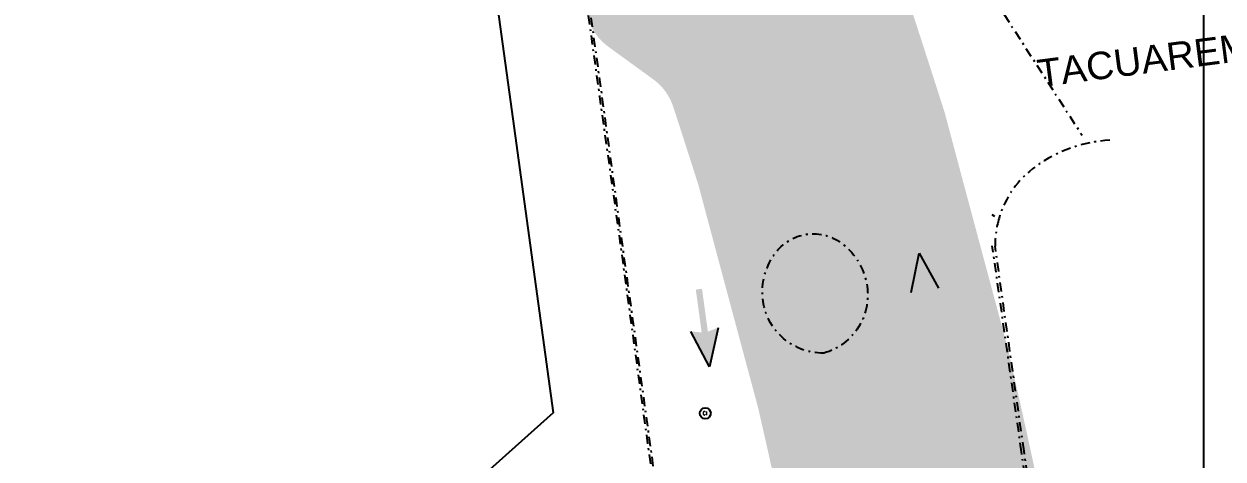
# Model space of a CAD drawing. Extents: x 352140 to 354978, y 6304672 to 6307963.
# Drawn here: x 352735.6 to 352801, y 6305622.5 to 6305646.2 of the extents above; entities that cross this region are included whole.
import ezdxf

# ---------------------------------------------------------------- set-up
doc = ezdxf.new("R2010")
doc.units = 0
doc.linetypes.add('DASHED', pattern=[19.049999999999997, 12.7, -6.35])
doc.linetypes.add('JPG_DASHDOT', pattern=[1, 0.5, -0.25, 0, -0.25])
doc.layers.get('0').update_dxf_attribs({"linetype": 'CONTINUOUS'})
for name, color, linetype in [('03_S2_Pav ext_Borde vereda', 7, 'CONTINUOUS'), ('1-CALLE_NOMBRE', 6, 'CONTINUOUS'), ('1-coordenadas', 8, 'CONTINUOUS'), ('1-SEÑALETICA', 2, 'CONTINUOUS'), ('C-TOPO - BORDE - 2', 7, 'CONTINUOUS'), ('TOP-URB-SOLERAS', 2, 'JPG_DASHDOT'), ('Z-CI', 253, 'CONTINUOUS'), ('Z-CR', 253, 'CONTINUOUS')]:
    doc.layers.add(name, color=color, linetype=linetype)
doc.styles.add('A', font='arial.ttf', dxfattribs={"height": 2})
doc.styles.add('ROMANS', font='romans.shx', dxfattribs={"width": 0.75})

# ---------------------------------------------------------------- blocks, each defined once
blk = doc.blocks.new('COORDENADAS')
at = {"layer": '1-coordenadas'}
blk.add_line((620, -900.625), (620, -0.625), dxfattribs=at)
blk = doc.blocks.new('CI')
at = {"layer": 'Z-CI'}
blk.add_circle((0, 0), 1.2, dxfattribs=at)
at = {"layer": 'Z-CI', "style": 'ROMANS'}
blk.add_text('CI', height=0.8, rotation=359.9999999999771, dxfattribs=at).set_placement((-0.5790548566146754, -0.401890331827417))
blk = doc.blocks.new('A$C00085B3A')
at = {"layer": '1-SEÑALETICA'}
blk.add_hatch(color=256, dxfattribs=at).paths.add_polyline_path([(0.9985761758434819, 1.407582520229766), (0.6211041606866274, 1.281347827388345), (0.47647422657883, 2.848412895855745), (0.2501309543677053, 2.827611231407332), (0.3941543264481879, 1.26049041796648), (2.781234798021615e-09, 1.315807342615699), (0.6244307363331245, 5.093841082270956e-08)])
for p, q in [((0.624430736334034, 5.093750132800778e-08), (2.781234798021615e-09, 1.315807342615813)), ((0.9985761758434819, 1.407582520229653), (0.624430736334034, 5.093750132800778e-08))]:
    blk.add_line(p, q, dxfattribs=at)

msp = doc.modelspace()

# ---------------------------------------------------------------- hatches: boundary and pattern name
at = {"layer": '03_S2_Pav ext_Borde vereda'}
h = msp.add_hatch(dxfattribs=at)
h.set_pattern_fill('DOTS', color=256, scale=0.2)
h.set_pattern_definition([(0, (0, 0), (0.079375, 0.15875), [0, -0.15875])])
edge = h.paths.add_edge_path()
edge.add_arc((352748.807107874, 6305741.269405212), 0.5999999997963799, 191.9514691490308, 355.6454640378288, ccw=False)
edge.add_arc((352792.1656155872, 6305750.44716257), 44.91919923949852, 191.6658296357323, 191.9514692418356, ccw=False)
edge.add_line((352748.1742863798, 6305741.364353815), (352741.2376582708, 6305741.435018855))
edge.add_arc((352792.1656293169, 6305750.447165456), 51.71921326952407, 188.0125546036901, 190.0350986090664, ccw=False)
edge.add_line((352740.9513223081, 6305743.238019956), (352740.7490681264, 6305743.240089635))
edge.add_arc((352792.1656290701, 6305750.447165417), 51.91921301991067, 187.9791811750896, 192.0602721960892)
edge.add_arc((352692.4959415311, 6305729.152110391), 50.00000000047035, 5.603786495399106, 12.060272198245514, ccw=False)
edge.add_arc((352885.4862939289, 6305749.065308514), 144.0158244129297, 185.9908039764864, 195.0562448024133)
edge.add_arc((352743.5173332062, 6305710.875430023), 2.999999999954398, -16.830452785358773, 15.056244806888117, ccw=False)
edge.add_line((352746.3888304307, 6305710.006808305), (352745.3287429145, 6305706.502361781))
edge.add_arc((352748.2002401392, 6305705.633740064), 2.999999999812464, 163.169547232632, 198.169547144002)
edge.add_line((352745.3498263663, 6305704.698250178), (352746.8300326543, 6305700.188099444))
edge.add_arc((353217.9831608642, 6305866.064499031), 499.500000161972, 199.3953684079003, 202.5348664856801)
edge.add_line((352756.6217413521, 6305674.633334516), (352763.6392451479, 6305654.529240481))
edge.add_line((352763.6392451479, 6305654.529240481), (352766.4264742088, 6305646.43549965))
edge.add_arc((352769.2629942662, 6305647.412307692), 2.9999999976121, 199.0020922070788, 234.0030550648001)
edge.add_line((352767.4997679259, 6305644.98516269), (352769.9616978019, 6305643.196603284))
edge.add_arc((352768.1984038475, 6305640.769507402), 2.999999998837941, 17.97635887204001, 54.00145895067271, ccw=False)
edge.add_arc((351870.7856452978, 6305349.591750081), 946.4692075336546, 17.705959740535604, 17.976358882199122, ccw=False)
edge.add_arc((357774.1697823623, 6306970.410759049), 5176.320896709754, 194.9225132431574, 195.0618194246088)
edge.add_arc((352345.6738984999, 6305526.266111681), 441.25611932077, 9.34097559351909, 12.96792143707961, ccw=False)
edge.add_line((352781.0789138558, 6305597.886188761), (352781.4489845983, 6305594.732162509))
edge.add_line((352781.4489845983, 6305594.732162509), (352781.7118784937, 6305591.659914605))
edge.add_line((352781.7118784937, 6305591.659914605), (352781.8385024114, 6305588.604119238))
edge.add_line((352781.8385024114, 6305588.604119238), (352781.836417563, 6305585.624834009))
edge.add_line((352781.836417563, 6305585.624834009), (352781.7649684186, 6305582.656344377))
edge.add_line((352781.7649684186, 6305582.656344377), (352781.6942478663, 6305579.727721356))
edge.add_line((352781.6942478663, 6305579.727721356), (352781.691797965, 6305576.786303966))
edge.add_line((352781.691797965, 6305576.786303966), (352781.8162957234, 6305573.823646761))
edge.add_line((352781.8162957234, 6305573.823646761), (352782.1333105433, 6305570.857434381))
edge.add_line((352782.1333105433, 6305570.857434381), (352782.4224084729, 6305567.892524181))
edge.add_arc((352351.0161265206, 6305527.324169742), 433.3095561949082, 3.225521572061382, 5.37215180922658, ccw=False)
edge.add_line((352783.6392338263, 6305551.704869383), (352784.6630526485, 6305533.533094569))
edge.add_line((352784.6630526485, 6305533.533094569), (352784.8627359697, 6305533.544344959))
edge.add_line((352784.8627359697, 6305533.544344959), (352784.7614824652, 6305535.341494849))
edge.add_line((352784.7614824652, 6305535.341494849), (352791.0515502285, 6305535.695884546))
edge.add_line((352791.0515502285, 6305535.695884546), (352790.1289417631, 6305552.070507038))
edge.add_arc((352351.1669668967, 6305527.338883463), 439.6581269387245, 3.224701052057836, 6.060573711218999)
edge.add_arc((352790.3565918116, 6305573.969071733), 1.999999999945699, 6.0606032980845725, 186.0606032980846, ccw=False)
edge.add_arc((352351.1622991182, 6305527.338432359), 443.6628162556926, 3.217449181925076, 6.060568264723884, ccw=False)
edge.add_line((352794.1257775217, 6305552.239262236), (352795.0452190057, 6305535.920892466))
edge.add_line((352795.0452190057, 6305535.920892466), (352802.3336578499, 6305536.331531545))
edge.add_line((352802.3336578499, 6305536.331531545), (352802.4349161038, 6305534.534381922))
edge.add_line((352802.4349161038, 6305534.534381922), (352802.6345994249, 6305534.545632312))
edge.add_line((352802.6345994249, 6305534.545632312), (352801.6139020642, 6305552.661151838))
edge.add_arc((352351.1825943537, 6305527.340050788), 451.1424621161192, 3.217509190977134, 7.539579774249303)
edge.add_line((352798.424685217, 6305586.534926279), (352797.9012403426, 6305589.488875955))
edge.add_line((352797.9012403426, 6305589.488875955), (352797.3365728213, 6305592.434019568))
edge.add_line((352797.3365728213, 6305592.434019568), (352796.6958768523, 6305595.358217658))
edge.add_line((352796.6958768523, 6305595.358217658), (352795.9831012638, 6305598.256702546))
edge.add_line((352795.9831012638, 6305598.256702546), (352795.2312406747, 6305601.14139499))
edge.add_line((352795.2312406747, 6305601.14139499), (352794.4777506102, 6305604.032520927))
edge.add_line((352794.4777506102, 6305604.032520927), (352793.7600799334, 6305606.950839449))
edge.add_line((352793.7600799334, 6305606.950839449), (352793.1116245539, 6305609.908244738))
edge.add_line((352793.1116245539, 6305609.908244738), (352792.5394792675, 6305612.889795138))
edge.add_line((352792.5394792675, 6305612.889795138), (352792.0324970306, 6305615.833367012))
edge.add_arc((352349.3794959823, 6305527.058193442), 451.4672864997696, 11.34036856314948, 13.00836214571379)
edge.add_arc((357774.1697955242, 6306970.41076279), 5162.320910391518, 194.9999834352606, 195.0646242227744, ccw=False)
edge.add_arc((357774.169782392, 6306970.410758941), 5162.320896710819, 194.9187546239539, 194.9999834317285, ccw=False)
edge.add_arc((351870.7856503583, 6305349.591751711), 960.4692022169403, 17.6855815163341, 18.02844618382459)
edge.add_line((352784.0986754692, 6305646.846535643), (352779.7127917055, 6305660.065130418))
edge.add_line((352779.7127917055, 6305660.065130418), (352778.2447198638, 6305664.270935675))
edge.add_arc((352781.0771254757, 6305665.259610773), 3.000000000017311, 164.2426501831299, 199.2419723042245, ccw=False)
edge.add_line((352778.1898642501, 6305666.074302503), (352779.0965417422, 6305669.287415111))
edge.add_arc((352776.2092804625, 6305670.102106659), 3.000000002401977, 344.2426538185177, 379.2411689966837)
edge.add_line((352779.0416999381, 6305671.090742046), (352775.3130339926, 6305681.772809769))
edge.add_arc((353217.9831415489, 6305866.064496217), 479.499999810042, 199.3953684066971, 202.6028577441464, ccw=False)
edge.add_arc((352886.446909108, 6305749.31139384), 128.0066753270843, 193.0167272097847, 199.3823276591604, ccw=False)
edge.add_line((352761.7294485139, 6305720.479745409), (352761.2068808931, 6305722.929110203))
edge.add_arc((352758.2729112967, 6305722.30315301), 2.999999999924595, 12.04339099117361, 47.04339098351102)
edge.add_line((352760.3172441937, 6305724.498762949), (352758.0555260451, 6305726.604661522))
edge.add_arc((352760.0944720358, 6305728.805274901), 2.99999999984294, 189.0152662965183, 227.1838055238016, ccw=False)
edge.add_arc((352890.9046990141, 6305749.734267092), 135.473912658656, 186.6172443951816, 189.0883468521699, ccw=False)
edge.add_arc((352776.2001716926, 6305736.426527866), 19.99999999931905, 179.0500227966986, 186.6144373405045, ccw=False)
edge.add_arc((352822.4843558686, 6305735.65905512), 66.29054675840034, 173.5738066356019, 179.0500227987025, ccw=False)
edge.add_line((352756.6103221528, 6305743.07850736), (352756.4092914152, 6305743.080555354))
edge.add_arc((352822.484353839, 6305735.659055321), 66.49054471909109, 173.5914414725011, 175.1486086874124)
edge.add_line((352756.2320178947, 6305741.282267834), (352749.4122775835, 6305741.351742111))
edge.add_arc((352781.0377145955, 6305739.580912855), 31.67497596609706, 176.7951366379012, 177.0268290183054)

# ---------------------------------------------------------------- linework, layer by layer
at = {"layer": 'C-TOPO - BORDE - 2', "elevation": 679.8199999999999}
msp.add_lwpolyline([(352760.023, 6305657.561), (352762.163, 6305641.971), (352764.4979740013, 6305624.987597312), (352754.4661250062, 6305616.008771646), (352697.3563103132, 6305608.035673514), (352685.7031785909, 6305610.197998067), (352681.0376513535, 6305613.224469162), (352673.5390425883, 6305625.777129857), (352670.8151347343, 6305633.172318572), (352661.6285609825, 6305631.256959639), (352657.8427100425, 6305630.099933274), (352660.6362207634, 6305611.40721515), (352660.2071283353, 6305605.800322186), (352655.4161962055, 6305599.230574167), (352654.171599826, 6305598.447239619), (352633.3850802236, 6305590.141282869), (352631.5061882563, 6305597.026988317), (352628.1194457543, 6305609.853387822), (352625.9859619813, 6305617.900282322), (352624.0204532105, 6305625.566461232), (352621.8999032009, 6305633.546141916), (352618.878861096, 6305644.776532368), (352615.8500967872, 6305656.654126308)], dxfattribs=at)
at = {"layer": 'TOP-URB-SOLERAS'}
for p, q in [((352789.102, 6305646.736), (352793.3546213792, 6305640.142921178)), ((352788.6045802888, 6305635.718533974), (352788.4415954523, 6305635.793734447)), ((352790.0554657772, 6305622.86347565), (352788.4587049765, 6305634.100249206)), ((352791.1772542674, 6305615.095682102), (352790.0554657772, 6305622.86347565))]:
    msp.add_line(p, q, dxfattribs=at)
at = {"layer": 'TOP-URB-SOLERAS', "flags": 128}
for points in [[(352668.1482557513, 6305632.193544926), (352668.8314728715, 6305627.101053259, 0.1590439567010201), (352675.845056371, 6305612.031777017, 0.2283199276705505), (352697.6021432269, 6305603.489196168), (352712.7028787442, 6305605.556656407), (352724.090458579, 6305607.140020707), (352736.2981743545, 6305608.851377346), (352747.1947996531, 6305610.37853094), (352754.7936298206, 6305611.440995096, 0.1086419355917389), (352761.3165565675, 6305613.462665608), (352766.7837350337, 6305616.327207739, 0.220273236766778), (352770.1102288959, 6305620.739939271), (352769.8792343484, 6305620.744628984), (352769.9466505623, 6305621.208596), (352769.9995860525, 6305621.833834223), (352768.227511622, 6305634.563580026), (352767.169, 6305642.291), (352764.737, 6305659.767000001)], [(352794.8661563438, 6305639.871226243, 0.1423439026320811), (352790.8330324718, 6305638.447092881, 0.1675791716043913), (352788.8237520162, 6305635.61164282)], [(352788.8237520162, 6305635.61164282, 0.0721768862069462), (352788.6096541759, 6305634.095851569)], [(352779.2656514142, 6305628.250497741, -0.1947989114940627), (352776.9518137862, 6305629.152230219, -0.1950100935492155), (352775.9193713164, 6305631.408034994, -0.1688447530806274), (352776.6021633874, 6305633.691979617, -0.2024539790880006), (352778.3215432509, 6305634.737308187, -0.2112818212969866), (352780.3334935086, 6305634.181157766, -0.1755140394075396), (352781.6022961779, 6305632.050870913, -0.1873869094193235), (352781.1722897562, 6305629.698314587, -0.1871760875283485), (352779.2656514142, 6305628.250497741)]]:
    msp.add_lwpolyline(points, format="xyb", dxfattribs=at)
for points in [[(352764.594, 6305659.755), (352767.026, 6305642.267999999), (352768.118810638, 6305634.520300745), (352769.8518111554, 6305621.849182831)], [(352790.1890683285, 6305622.900358685), (352788.6096541759, 6305634.095851569)], [(352791.2954140687, 6305615.104806869), (352790.1890683285, 6305622.900358685)]]:
    msp.add_lwpolyline(points, dxfattribs=at)

# ---------------------------------------------------------------- block references
at = {"color": 252, "linetype": 'DASHED'}
msp.add_blockref('COORDENADAS', (352180, 6306200.625), dxfattribs=at)
at = {"layer": 'Z-CI', "xscale": 0.25, "yscale": 0.25, "zscale": 0.25, "rotation": 359.0901018221344}
msp.add_blockref('CI', (352772.797706345, 6305624.967795107), dxfattribs=at)
at = {"layer": 'Z-CR'}
for p, xscale, yscale, zscale, rotation in [((352785.4110668052, 6305633.7608808), 1.499999999989663, 1.499999999989663, 1.499999999989663, 183.3319681098876), ((352772.0952263203, 6305627.464823132), 1.500000000036439, 1.500000000036439, 1.500000000036439, 2.54640221327084)]:
    msp.add_blockref('A$C00085B3A', p, dxfattribs=dict(at, xscale=xscale, yscale=yscale, zscale=zscale, rotation=rotation))

# ---------------------------------------------------------------- texts
at = {"layer": '1-CALLE_NOMBRE', "style": 'A'}
msp.add_text('TACUAREMBO', height=1.5, rotation=7.390040223569412, dxfattribs=at).set_placement((352791.0216812523, 6305642.763092728))

doc.saveas('drawing.dxf')
